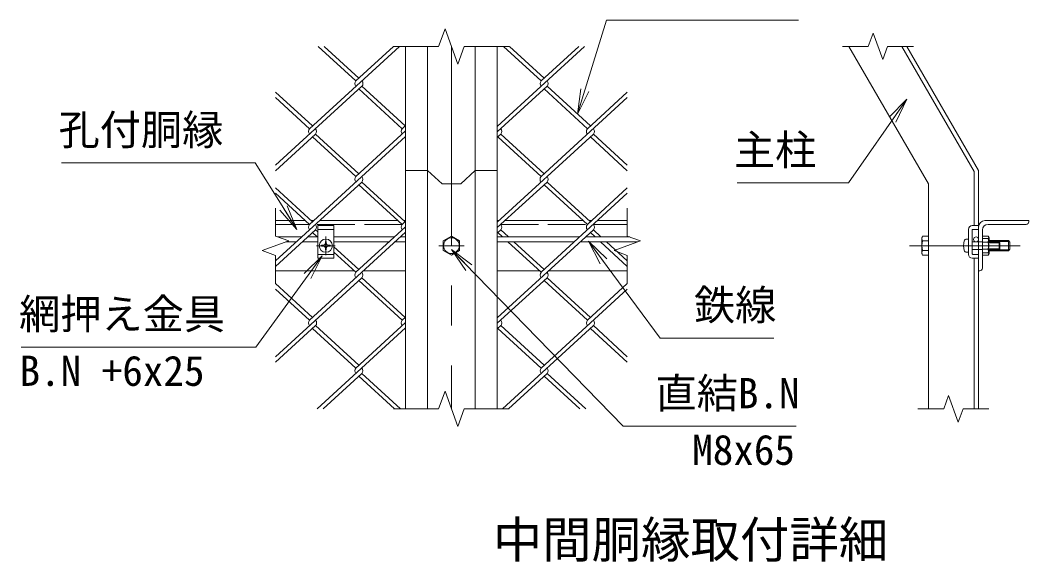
# Model space of a CAD drawing. Units: millimetres, scale not verified. Extents: x -4200 to 4200, y -2970 to 2970.
# Drawn here: x 729 to 2335, y 341 to 1204 of the extents above; entities that cross this region are included whole.
import ezdxf
from ezdxf.enums import TextEntityAlignment as Align

# ---------------------------------------------------------------- set-up
doc = ezdxf.new("R2010")
doc.units = ezdxf.units.MM
doc.header["$LTSCALE"] = 10
doc.linetypes.add('DASHED', pattern=[7.5, 6, -1.5])
doc.linetypes.add('USER1', pattern=[50.8, 31.75, -6.35, 6.35, -6.35])
for name, color, linetype, lineweight in [('0-0_D-STR1', 1, 'Continuous', 18), ('0-1_D-BMK', 2, 'USER1', 13), ('0-2_D-STR-DIM', 7, 'Continuous', 13), ('0-3_D-STR3', 3, 'Continuous', 13), ('0-7_D-STR-TXT', 7, 'Continuous', 13), ('0-8_0', 7, 'Continuous', 18), ('0-B_D-STR2', 7, 'Continuous', 13)]:
    doc.layers.add(name, color=color, linetype=linetype, lineweight=lineweight)
doc.layers.add('0-A_D-TTL-TXT', color=7, linetype='Continuous')
doc.styles.add('ＭＳ ゴシック', font='')
doc.styles.get('ＭＳ ゴシック').set_extended_font_data('MS Gothic')

# ---------------------------------------------------------------- blocks, each defined once
blk = doc.blocks.new('_Open')
at = {"layer": '0-8_0'}
blk.add_line((-10, 1.667), (0, 0), dxfattribs=at)
blk.add_lwpolyline([(-10, -1.667), (0, 0), (-10, 0)], dxfattribs=at)

msp = doc.modelspace()

# ---------------------------------------------------------------- linework, layer by layer
at = {"layer": '0-0_D-STR1'}
for p, q in [((1342.47, 584.45), (1342.47, 1161.88)), ((1377.47, 584.45), (1377.47, 1161.88)), ((1453.47, 584.45), (1453.47, 1161.88)), ((1488.47, 584.45), (1488.47, 1161.88)), ((2174.78, 943.02), (2048.42, 1161.88)), ((2247.78, 962.58), (2132.72, 1161.88)), ((2254.78, 964.45), (2140.8, 1161.88)), ((2254.78, 584.45), (2254.78, 964.45)), ((2247.78, 876.45), (2247.78, 962.58)), ((2174.78, 584.45), (2174.78, 943.02)), ((1182.85, 884.45), (1135.47, 884.45)), ((1196.26, 884.45), (1192.32, 884.45)), ((1330.3, 884.45), (1205.73, 884.45)), ((1342.47, 884.45), (1339.78, 884.45)), ((1488.47, 884.45), (1491.17, 884.45)), ((1500.64, 884.45), (1625.21, 884.45)), ((1634.69, 884.45), (1638.62, 884.45)), ((1648.09, 884.45), (1695.47, 884.45)), ((2334.78, 884.45), (2264.78, 884.45)), ((2334.78, 882.45), (2334.78, 884.45)), ((2254.78, 874.45), (2254.78, 804.45)), ((2260.78, 869.45), (2260.78, 808.45)), ((2330.78, 878.45), (2269.78, 878.45)), ((2247.78, 584.45), (2247.78, 824.45)), ((1135.47, 804.45), (1260.68, 804.45)), ((1275.35, 804.45), (1342.47, 804.45)), ((1555.59, 804.45), (1488.47, 804.45)), ((1695.47, 804.45), (1570.26, 804.45)), ((2256.78, 804.45), (2254.78, 804.45))]:
    msp.add_line(p, q, dxfattribs=at)
at = {"layer": '0-0_D-STR1', "linetype": 'DASHED'}
for p, q in [((1189.71, 878.45), (1135.47, 878.45)), ((1336.85, 878.45), (1198.87, 878.45)), ((1494.09, 878.45), (1632.07, 878.45)), ((1641.23, 878.45), (1695.47, 878.45))]:
    msp.add_line(p, q, dxfattribs=at)
at = {"layer": '0-0_D-STR1'}
msp.add_lwpolyline([(1342.47, 964.45), (1377.47, 964.45), (1400.47, 943.02), (1430.47, 943.02), (1453.47, 964.45), (1488.47, 964.45)], dxfattribs=at)
for centre, radius, start, end in [((2264.78, 874.45), 10, 90, 180), ((2269.78, 869.45), 9, 90, 180), ((2330.78, 882.45), 4, 270, 0), ((2256.78, 808.45), 4, 270, 0)]:
    msp.add_arc(centre, radius, start, end, dxfattribs=at)
at = {"layer": '0-1_D-BMK'}
for p, q in [((1415.47, 1161.88), (1415.47, 584.45)), ((1215.47, 859.33), (1215.47, 829.57)), ((1200.59, 844.45), (1230.35, 844.45)), ((1435.47, 844.45), (1395.47, 844.45)), ((2320.78, 844.45), (2144.78, 844.45))]:
    msp.add_line(p, q, dxfattribs=at)
at = {"layer": '0-2_D-STR-DIM'}
for p, q in [((1394.95, 1161.88), (1323.47, 1161.88)), ((1507.47, 1161.88), (1435.99, 1161.88)), ((2038.11, 1161.88), (2079.22, 1161.88)), ((2110, 1161.88), (2151.11, 1161.88)), ((1135.47, 904.45), (1135.47, 859.84)), ((1695.47, 904.45), (1695.47, 859.84)), ((1135.47, 829.06), (1135.47, 784.45)), ((1695.47, 829.06), (1695.47, 784.45)), ((1394.95, 584.45), (1323.47, 584.45)), ((1507.47, 584.45), (1435.99, 584.45)), ((2158.28, 584.45), (2199.39, 584.45)), ((2230.17, 584.45), (2271.28, 584.45))]:
    msp.add_line(p, q, dxfattribs=at)
for points in [[(1394.95, 1161.88), (1405.21, 1190.07), (1425.73, 1133.69), (1435.99, 1161.88)], [(2110, 1161.88), (2102.31, 1140.73), (2086.92, 1183.02), (2079.22, 1161.88)], [(1135.47, 829.06), (1114.33, 836.76), (1156.61, 852.15), (1135.47, 859.84)], [(1695.47, 829.06), (1674.33, 836.76), (1716.61, 852.15), (1695.47, 859.84)], [(1394.95, 584.45), (1405.21, 612.64), (1425.73, 556.26), (1435.99, 584.45)], [(2230.17, 584.45), (2222.48, 563.31), (2207.09, 605.6), (2199.39, 584.45)]]:
    msp.add_lwpolyline(points, dxfattribs=at)
at = {"layer": '0-3_D-STR3', "linetype": 'DASHED'}
for p, q in [((1202.47, 870.45), (1228.47, 870.45)), ((1228.47, 830.45), (1202.47, 830.45))]:
    msp.add_line(p, q, dxfattribs=at)
at = {"layer": '0-3_D-STR3'}
for p, q in [((2238.78, 870.45), (2238.78, 830.45)), ((2244.78, 876.45), (2254.78, 876.45)), ((2244.78, 869.45), (2244.78, 831.45)), ((2245.78, 870.45), (2254.78, 870.45)), ((2254.78, 876.45), (2254.78, 870.45)), ((1177.35, 858.45), (1139.29, 858.45)), ((1202.47, 858.45), (1186.83, 858.45)), ((1228.47, 858.45), (1324.81, 858.45)), ((1334.28, 858.45), (1342.47, 858.45)), ((1415.47, 859.46), (1402.47, 851.96)), ((1402.47, 851.96), (1402.47, 836.95)), ((1428.47, 851.96), (1415.47, 859.46)), ((1428.47, 836.95), (1428.47, 851.96)), ((1619.72, 858.45), (1488.47, 858.45)), ((1699.29, 858.45), (1629.19, 858.45)), ((2164.18, 857.05), (2165.57, 859.46)), ((2164.18, 857.05), (2164.18, 831.85)), ((2174.78, 859.46), (2165.57, 859.46)), ((2174.78, 851.96), (2165.57, 851.96)), ((2174.78, 859.46), (2174.78, 829.44)), ((2235.73, 854.95), (2238.78, 854.95)), ((2238.78, 854.95), (2238.78, 833.95)), ((2260.78, 859.46), (2269.99, 859.46)), ((2260.78, 859.46), (2260.78, 829.44)), ((2260.78, 855.95), (2260.78, 832.95)), ((2260.78, 855.95), (2269.58, 855.95)), ((2271.38, 857.05), (2269.99, 859.46)), ((2270.78, 853.12), (2270.78, 835.56)), ((2271.38, 857.05), (2271.38, 850.45)), ((2271.38, 852.45), (2302.38, 852.45)), ((2302.38, 852.45), (2304.78, 850.05)), ((2302.38, 852.45), (2302.38, 836.45)), ((1168.62, 850.45), (1151.96, 850.45)), ((1202.47, 850.45), (1178.1, 850.45)), ((1211.81, 845.24), (1208.77, 845.18)), ((1208.77, 845.18), (1208.77, 843.72)), ((1208.77, 845.18), (1208.77, 843.72)), ((1211.81, 843.67), (1208.77, 843.72)), ((1213.67, 846.18), (1211.81, 845.24)), ((1213.67, 842.72), (1211.81, 843.67)), ((1213.71, 846.22), (1214.69, 848.06)), ((1213.71, 842.69), (1214.69, 840.84)), ((1214.74, 851.15), (1214.69, 848.06)), ((1214.69, 851.15), (1216.2, 851.15)), ((1214.74, 837.75), (1214.69, 840.84)), ((1214.74, 837.75), (1216.2, 837.75)), ((1216.2, 851.15), (1216.26, 848.06)), ((1216.2, 837.75), (1216.26, 840.84)), ((1217.24, 846.22), (1216.26, 848.06)), ((1217.24, 842.69), (1216.26, 840.84)), ((1217.27, 846.18), (1219.13, 845.24)), ((1217.27, 842.72), (1219.13, 843.67)), ((1219.13, 843.67), (1222.17, 843.72)), ((1228.47, 850.45), (1316.08, 850.45)), ((1325.55, 850.45), (1342.47, 850.45)), ((1402.47, 836.95), (1415.47, 829.44)), ((1415.47, 829.44), (1428.47, 836.95)), ((1610.99, 850.45), (1488.47, 850.45)), ((1711.96, 850.45), (1620.46, 850.45)), ((2174.78, 836.95), (2165.57, 836.95)), ((2244.78, 850.45), (2260.78, 850.45)), ((2244.78, 838.45), (2260.78, 838.45)), ((2269.58, 850.2), (2260.78, 850.2)), ((2269.58, 838.7), (2260.78, 838.7)), ((2270.78, 850.45), (2287.58, 850.45)), ((2270.78, 849.25), (2288.78, 849.25)), ((2270.78, 839.65), (2288.78, 839.65)), ((2270.78, 838.45), (2287.58, 838.45)), ((2271.38, 850.95), (2303.88, 850.95)), ((2271.38, 838.45), (2271.38, 831.85)), ((2271.38, 837.95), (2303.88, 837.95)), ((2271.38, 836.45), (2302.38, 836.45)), ((2287.58, 850.45), (2287.58, 838.45)), ((2288.78, 849.25), (2287.58, 850.45)), ((2288.78, 839.65), (2287.58, 838.45)), ((2288.78, 849.25), (2288.78, 839.65)), ((2302.38, 836.45), (2304.78, 838.85)), ((2304.78, 850.05), (2304.78, 838.85)), ((2164.18, 831.85), (2165.57, 829.44)), ((2174.78, 829.44), (2165.57, 829.44)), ((2235.73, 833.95), (2238.78, 833.95)), ((2244.78, 824.45), (2254.78, 824.45)), ((2245.78, 830.45), (2254.78, 830.45)), ((2254.78, 830.45), (2254.78, 824.45)), ((2260.78, 832.95), (2269.58, 832.95)), ((2260.78, 829.44), (2269.99, 829.44)), ((2271.38, 831.85), (2269.99, 829.44))]:
    msp.add_line(p, q, dxfattribs=at)
msp.add_lwpolyline([(1202.47, 876.45), (1228.47, 876.45), (1228.47, 824.45), (1202.47, 824.45)], close=True, dxfattribs=at)
msp.add_lwpolyline([(1219.13, 845.24), (1222.17, 845.18), (1222.17, 843.72)], dxfattribs=at)
for centre, radius in [((1215.47, 844.45), 10.5), ((1415.47, 844.45), 12.5), ((2250.78, 854.45), 4)]:
    msp.add_circle(centre, radius, dxfattribs=at)
for centre, radius, start, end in [((2244.78, 870.45), 6, 90, 180), ((2245.78, 869.45), 1, 90, 180), ((2171.06, 855.71), 6.64, 145.61585, 214.38415), ((2189.25, 844.45), 24.84, 162.4121, 197.5879), ((2258.98, 844.45), 28, 163.92714, 196.07286), ((2235.73, 851.15), 3.8, 90, 163.92714), ((2266.74, 853.08), 4.04, 314.68187, 45.31813), ((2264.51, 855.71), 6.64, 340.31873, 34.38415), ((2171.06, 833.19), 6.64, 145.61585, 214.38415), ((2235.73, 837.75), 3.8, 196.07286, 270), ((2266.77, 835.83), 4.02, 314.39087, 45.60913), ((2256.41, 844.45), 14.38, 336.42363, 23.57637), ((2264.51, 833.19), 6.64, 325.61585, 19.51138), ((2246.31, 844.45), 24.84, 350.11086, 9.88914), ((2244.78, 830.45), 6, 180, 270), ((2245.78, 831.45), 1, 180, 270)]:
    msp.add_arc(centre, radius, start, end, dxfattribs=at)
at = {"layer": '0-7_D-STR-TXT'}
for points in [[(1967.92, 1203.63), (1662.43, 1203.63), (1616.64, 1055.92)], [(1870.23, 944.74), (2047.55, 944.74), (2139.51, 1076.2)], [(794.75, 976.56), (1103.04, 976.56), (1168.15, 872.09)], [(1964.55, 557.12), (1689.01, 557.12), (1416.87, 836.77)], [(1928.76, 697.16), (1747.89, 697.16), (1634.81, 849.83)], [(730.13, 682.95), (1104.15, 682.95), (1208.52, 826.87)]]:
    msp.add_lwpolyline(points, dxfattribs=at)
at = {"layer": '0-B_D-STR2'}
for p, q in [((1332.61, 1161.88), (1189.55, 1030.79)), ((1263.28, 1107.03), (1203.42, 1161.88)), ((1268.02, 1111.37), (1212.9, 1161.88)), ((1323.37, 1161.88), (1263.4, 1106.92)), ((1627.52, 1161.88), (1488.47, 1034.46)), ((1558.19, 1107.03), (1498.33, 1161.88)), ((1562.93, 1111.37), (1507.81, 1161.88)), ((1618.05, 1161.88), (1558.19, 1107.03)), ((1272.75, 1098.35), (1135.47, 972.55)), ((1337.01, 1030.79), (1268.02, 1094.01)), ((1341.74, 1035.13), (1272.75, 1098.35)), ((1567.66, 1098.35), (1488.47, 1025.78)), ((1631.92, 1030.79), (1562.93, 1094.01)), ((1636.65, 1035.13), (1567.66, 1098.35)), ((1194.29, 1035.13), (1135.47, 1089.02)), ((1189.55, 1030.79), (1135.47, 1080.34)), ((1695.47, 1080.34), (1558.19, 954.55)), ((1695.47, 1089.02), (1631.92, 1030.79)), ((1342.47, 1035.8), (1337.01, 1030.79)), ((1489.2, 1035.13), (1488.47, 1035.8)), ((1199.02, 1022.11), (1135.47, 963.87)), ((1342.47, 1018.44), (1189.55, 878.31)), ((1263.28, 954.55), (1194.29, 1017.77)), ((1268.02, 958.89), (1199.02, 1022.11)), ((1342.47, 1027.12), (1263.28, 954.55)), ((1342.47, 1017.1), (1341.74, 1017.77)), ((1641.39, 1022.11), (1488.47, 881.98)), ((1493.94, 1022.11), (1488.47, 1017.1)), ((1558.19, 954.55), (1489.61, 1017.39)), ((1562.93, 958.89), (1493.94, 1022.11)), ((1695.47, 963.87), (1636.65, 1017.77)), ((1695.47, 972.55), (1641.39, 1022.11)), ((1272.75, 945.87), (1135.47, 820.07)), ((1194.29, 882.65), (1135.47, 936.55)), ((1337.01, 878.31), (1268.02, 941.53)), ((1341.74, 882.65), (1272.75, 945.87)), ((1567.66, 945.87), (1488.47, 873.3)), ((1631.92, 878.31), (1562.93, 941.53)), ((1636.65, 882.65), (1567.66, 945.87)), ((1695.47, 936.55), (1631.92, 878.31)), ((1189.55, 878.31), (1135.47, 927.87)), ((1695.47, 927.87), (1558.19, 802.07)), ((1342.47, 883.32), (1337.01, 878.31)), ((1489.2, 882.65), (1488.47, 883.32)), ((1199.02, 869.63), (1135.47, 811.39)), ((1202.47, 866.47), (1199.02, 869.63)), ((1342.47, 874.64), (1263.28, 802.07)), ((1641.39, 869.63), (1488.47, 729.5)), ((1493.94, 869.63), (1488.47, 864.62)), ((1506.13, 858.45), (1493.94, 869.63)), ((1653.59, 858.45), (1641.39, 869.63)), ((1342.47, 865.96), (1189.55, 725.83)), ((1201.75, 858.45), (1194.29, 865.29)), ((1342.47, 864.62), (1341.74, 865.29)), ((1496.66, 858.45), (1489.2, 865.29)), ((1644.11, 858.45), (1636.65, 865.29)), ((1268.02, 806.41), (1228.47, 842.65)), ((1558.19, 802.07), (1505.39, 850.45)), ((1562.93, 806.41), (1514.86, 850.45)), ((1695.47, 811.39), (1652.84, 850.45)), ((1695.47, 820.07), (1662.32, 850.45)), ((1263.28, 802.07), (1228.47, 833.97)), ((1272.75, 793.39), (1135.47, 667.59)), ((1337.01, 725.83), (1268.02, 789.05)), ((1341.74, 730.17), (1272.75, 793.39)), ((1567.66, 793.39), (1488.47, 720.82)), ((1631.92, 725.83), (1562.93, 789.05)), ((1636.65, 730.17), (1567.66, 793.39)), ((1194.29, 730.17), (1135.47, 784.07)), ((1189.55, 725.83), (1135.47, 775.39)), ((1695.47, 775.39), (1558.19, 649.59)), ((1695.47, 784.07), (1631.92, 725.83)), ((1342.47, 730.84), (1337.01, 725.83)), ((1489.2, 730.17), (1488.47, 730.84)), ((1199.02, 717.15), (1135.47, 658.91)), ((1263.28, 649.59), (1194.29, 712.81)), ((1268.02, 653.93), (1199.02, 717.15)), ((1342.47, 713.48), (1201.67, 584.45)), ((1342.47, 722.16), (1263.28, 649.59)), ((1342.47, 712.14), (1341.74, 712.81)), ((1493.94, 717.15), (1488.47, 712.14)), ((1558.19, 649.59), (1489.2, 712.81)), ((1562.93, 653.93), (1493.94, 717.15)), ((1641.39, 717.15), (1496.58, 584.45)), ((1695.47, 658.91), (1636.65, 712.81)), ((1695.47, 667.59), (1641.39, 717.15)), ((1272.75, 640.91), (1211.14, 584.45)), ((1324.89, 584.45), (1268.02, 636.57)), ((1334.36, 584.45), (1272.75, 640.91)), ((1567.66, 640.91), (1506.05, 584.45)), ((1619.8, 584.45), (1562.93, 636.57)), ((1629.28, 584.45), (1567.66, 640.91))]:
    msp.add_line(p, q, dxfattribs=at)
for centre, start, end in [((1268.12, 1102.57), 137.5, 222.5), ((1268.12, 1102.57), 317.5, 42.5), ((1563.03, 1102.57), 137.5, 222.5), ((1563.03, 1102.57), 317.5, 42.5), ((1194.29, 1026.45), 137.5, 222.5), ((1194.29, 1026.45), 317.5, 42.5), ((1341.74, 1026.45), 137.5, 222.5), ((1489.2, 1026.45), 317.5, 42.5), ((1636.76, 1026.33), 137.5, 222.5), ((1636.76, 1026.33), 317.5, 42.5), ((1268, 950.2), 137.5, 222.5), ((1268, 950.2), 317.5, 42.5), ((1562.91, 950.2), 137.5, 222.5), ((1562.91, 950.2), 317.5, 42.5), ((1194.29, 873.97), 137.5, 222.5), ((1194.29, 873.97), 317.5, 42.5), ((1341.74, 873.97), 137.5, 222.5), ((1489.2, 873.97), 317.5, 42.5), ((1636.76, 873.85), 137.5, 222.5), ((1636.76, 873.85), 317.5, 42.5), ((1268, 797.72), 137.5, 222.5), ((1268, 797.72), 317.5, 42.5), ((1563.04, 797.62), 137.5, 222.5), ((1563.04, 797.62), 317.5, 42.5), ((1194.41, 721.38), 137.5, 222.5), ((1194.41, 721.38), 317.5, 42.5), ((1341.86, 721.38), 137.5, 222.5), ((1489.32, 721.38), 317.5, 42.5), ((1636.88, 721.26), 137.5, 222.5), ((1636.88, 721.26), 317.5, 42.5), ((1268, 645.24), 137.5, 222.5), ((1268, 645.24), 317.5, 42.5), ((1563.04, 645.14), 137.5, 222.5), ((1563.04, 645.14), 317.5, 42.5)]:
    msp.add_arc(centre, 6.42, start, end, dxfattribs=at)

# ---------------------------------------------------------------- block references
at = {"layer": '0-7_D-STR-TXT', "xscale": 4, "yscale": 4}
for p, rotation in [((1616.05, 1054.01), 252.77624), ((2140.65, 1077.84), 55.02788), ((1169.21, 870.39), 301.93334), ((1633.62, 851.43), 126.528), ((1415.47, 838.2), 134.22053), ((1209.69, 828.49), 54.05188)]:
    msp.add_blockref('_Open', p, dxfattribs=dict(at, rotation=rotation))

# ---------------------------------------------------------------- texts
at = {"layer": '0-7_D-STR-TXT', "style": 'ＭＳ ゴシック'}
for s, p in [('孔付胴縁', (789.93, 990.55)), ('主柱', (1865.16, 958.47)), ('鉄線', (1801.61, 711.52)), ('網押え金具', (727.09, 697.19)), ('B.N +6x25', (727.81, 606.75)), ('直結B.N', (1740.44, 571.1)), ('M8x65', (1798.8, 480.91))]:
    msp.add_text(s, height=48.09, dxfattribs=at).set_placement(p, align=Align.BOTTOM_LEFT)
at = {"layer": '0-A_D-TTL-TXT', "style": 'ＭＳ ゴシック'}
msp.add_text('中間胴縁取付詳細', height=57.7, dxfattribs=at).set_placement((1481.25, 330.06), align=Align.BOTTOM_LEFT)

doc.saveas('drawing.dxf')
